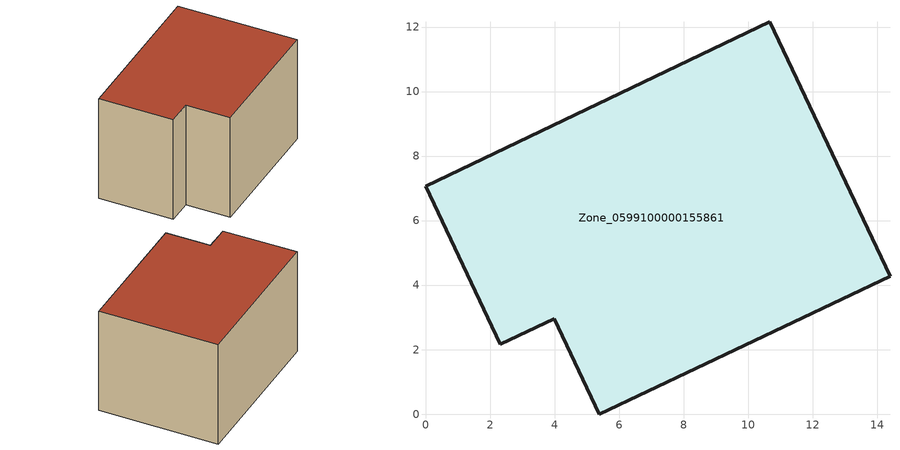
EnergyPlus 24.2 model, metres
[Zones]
Zone_0599100000155861
 floor ground (C_G): 0,7.07 10.67,12.16 14.4,4.27 5.39,0 3.99,2.95 2.32,2.16 z0
 wall outside (C_F): 14.4,4.27 10.67,12.16 0,7.07 2.32,2.16 3.99,2.95 5.39,0 14.4,4.27 z0:7.91
 roof outside (C_R): 10.67,12.16 0,7.07 2.32,2.16 3.99,2.95 5.39,0 14.4,4.27 z7.91
[BUILDING]
Pand.0599100000155861: North Axis=0; Terrain=City; Loads Convergence Tolerance Value=0.04; Temperature Convergence Tolerance Value=0.4; Solar Distribution=FullExterior; Maximum Number of Warmup Days=25; Minimum Number of Warmup Days=1
[Site:Location]
Rotterdam.The.Hague.AP_ZH_NLD Design_Conditions: Latitude=51.96; Longitude=4.45; Time Zone=1; Elevation=-4.5
[SITE:GROUNDTEMPERATURE:BUILDINGSURFACE]
18, 18, 18, 18, 18, 18, 18, 18, 18, 18, 18, 18
[MATERIAL] Thermal Absorptance=0.9; Solar Absorptance=0.7; Visible Absorptance=0.7
Name | Roughness | Thickness | Conductivity | Density | Specific Heat
G.TC.1975-1991 | MediumSmooth | 0.15 | 0.288461 | 540 | 1210
F.TC.1975-1991 | Rough | 0.3 | 0.230769 | 1920 | 840
R.TC.1975-1991 | MediumRough | 0.2 | 0.153846 | 1500 | 1000
[CONSTRUCTION]
C_G: G.TC.1975-1991
C_F: F.TC.1975-1991
C_R: R.TC.1975-1991
[ZONE]
Zone_0599100000155861: Type=1; Multiplier=1; Ceiling Height=Autocalculate; Volume=Autocalculate; Floor Area=autocalculate; Part of Total Floor Area=Yes
[ZONEINFILTRATION:DESIGNFLOWRATE]
Infil_Zone_0599100000155861: Zone or ZoneList or Space or SpaceList=Zone_0599100000155861; Schedule=AlwaysOn; Design Flow Rate Calculation Method=Flow/Area; Flow Rate per Floor Area=0.003; Constant Term Coefficient=1; Temperature Term Coefficient=0; Velocity Term Coefficient=0; Velocity Squared Term Coefficient=0
[HVACTEMPLATE:ZONE:IDEALLOADSAIRSYSTEM]
Zone_0599100000155861: Maximum Heating Supply Air Temperature=50; Minimum Cooling Supply Air Temperature=13; Maximum Heating Supply Air Humidity Ratio=0.0156; Minimum Cooling Supply Air Humidity Ratio=0.0077; Heating Limit=NoLimit; Cooling Limit=NoLimit; Dehumidification Control Type=ConstantSensibleHeatRatio; Cooling Sensible Heat Ratio=0.7; Dehumidification Setpoint=60; Humidification Control Type=None; Humidification Setpoint=30; Outdoor Air Method=None; Outdoor Air Flow Rate per Person=0.00944; Outdoor Air Flow Rate per Zone Floor Area=0; Outdoor Air Flow Rate per Zone=0; Demand Controlled Ventilation Type=None; Outdoor Air Economizer Type=NoEconomizer; Heat Recovery Type=None; Sensible Heat Recovery Effectiveness=0.7; Latent Heat Recovery Effectiveness=0.65
[ZONECONTROL:THERMOSTAT]
ThermostatControl_Zone_0599100000155861: Zone or ZoneList=Zone_0599100000155861; Control Type Schedule=DualSetpointControlType; Control 1=Thermostat_Zone_0599100000155861; Temperature Difference Between Cutout And Setpoint=0
[THERMOSTATSETPOINT:DUALSETPOINT]
Thermostat_Zone_0599100000155861: Heating Setpoint Temperature Schedule=HeatingSetpoint_Zone_0599100000155861; Cooling Setpoint Temperature Schedule=CoolingSetpoint_Zone_0599100000155861
[SCHEDULE:COMPACT]
HeatingSetpoint_Zone_0599100000155861: Through: 12/31, For: AllDays, Until: 24:00, 21
CoolingSetpoint_Zone_0599100000155861: Through: 12/31, For: AllDays, Until: 24:00, 24
DualSetpointControlType: Through: 12/31, For: AllDays, Until: 24:00, 4
AlwaysOn: Through: 12/31, For: AllDays, Until: 24:00, 1
